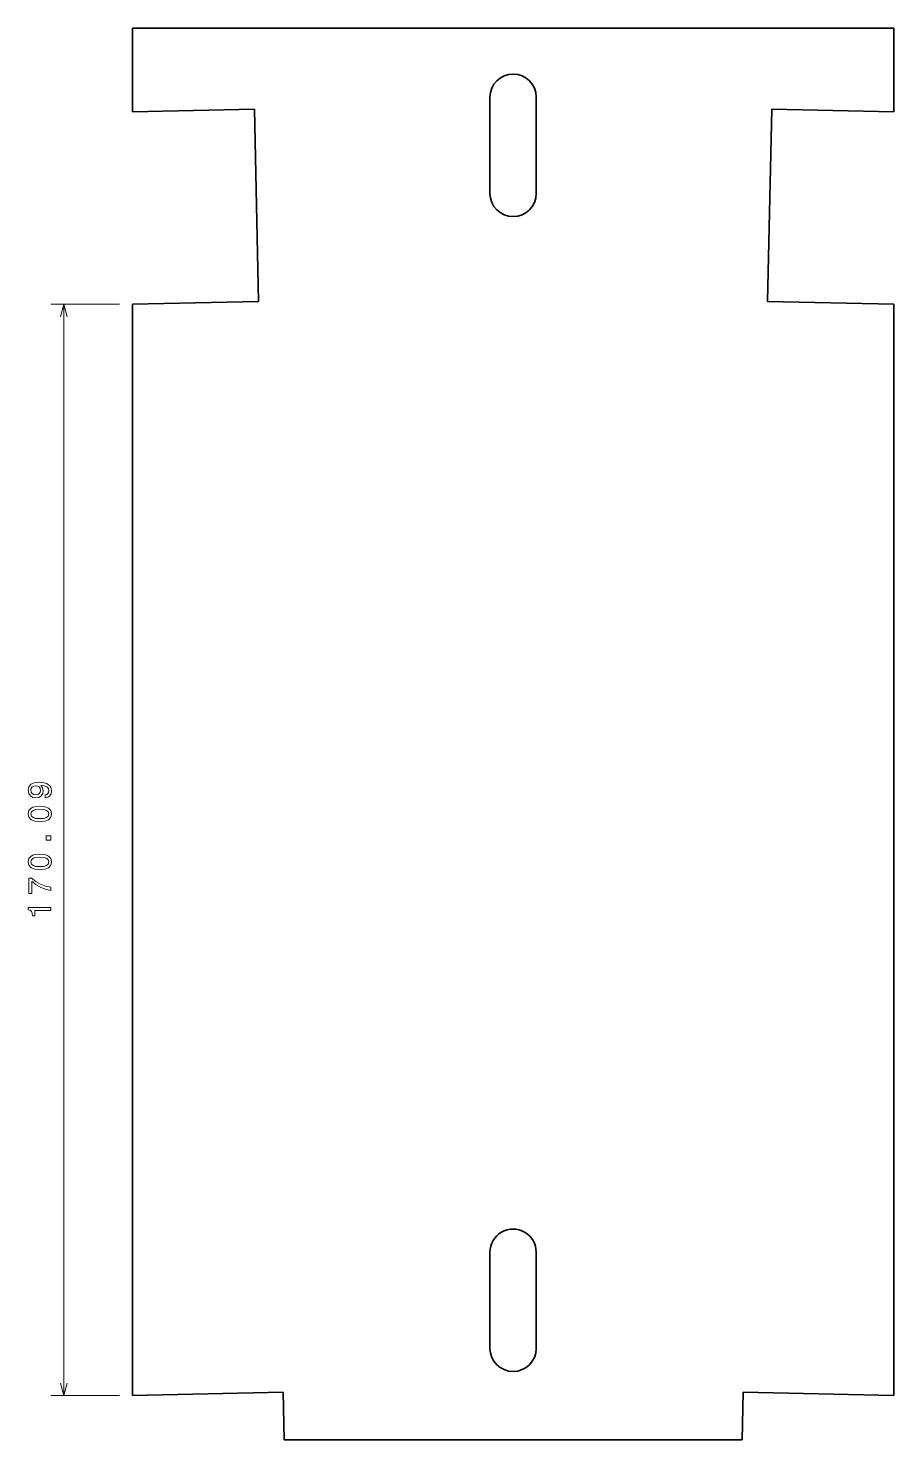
# Model space of a CAD drawing. Extents: x 203 to 338, y 113 to 333.
import ezdxf

# ---------------------------------------------------------------- set-up
doc = ezdxf.new("R2010")
doc.units = 0

msp = doc.modelspace()

# ---------------------------------------------------------------- linework, layer by layer
at = {"color": 7, "lineweight": 35}
for p, q in [((253.060822, 332.577362), (219.060822, 332.577362)), ((292.372986, 332.577362), (264.372986, 332.577362)), ((337.68515, 332.577362), (303.68515, 332.577362)), ((238.059967, 319.985718), (238.729706, 289.993195)), ((318.016266, 289.993195), (318.686005, 319.985718)), ((219.060822, 119.466766), (219.060822, 289.553802)), ((337.68515, 289.553802), (337.68515, 119.466766)), ((242.525925, 119.990952), (219.060822, 119.466766)), ((314.220032, 119.990952), (337.68515, 119.466766)), ((292.372986, 112.577362), (264.372986, 112.577362))]:
    msp.add_line(p, q, dxfattribs=at)
at = {"color": 7, "lineweight": 35, "ltscale": 0.325402}
for p, q in [((219.060822, 319.561279), (219.060822, 332.577362)), ((337.68515, 332.577362), (337.68515, 319.561279))]:
    msp.add_line(p, q, dxfattribs=at)
at = {"color": 7, "lineweight": 35, "ltscale": 0.282804}
for p, q in [((264.372986, 332.577362), (253.060822, 332.577362)), ((292.372986, 332.577362), (303.68515, 332.577362)), ((264.372986, 112.577362), (253.060822, 112.577362)), ((292.372986, 112.577362), (303.68515, 112.577362))]:
    msp.add_line(p, q, dxfattribs=at)
at = {"color": 7, "lineweight": 35, "ltscale": 0.375}
for p, q in [((274.77298, 321.82135), (274.77298, 306.82135)), ((281.972992, 321.82135), (281.972992, 306.82135)), ((274.77298, 141.821365), (274.77298, 126.821365)), ((281.972992, 141.821365), (281.972992, 126.821365))]:
    msp.add_line(p, q, dxfattribs=at)
at = {"color": 7, "lineweight": 35, "ltscale": 0.475097}
for p, q in [((219.060822, 319.561279), (238.059967, 319.985718)), ((337.68515, 319.561279), (318.686005, 319.985718))]:
    msp.add_line(p, q, dxfattribs=at)
at = {"color": 7, "lineweight": 13, "ltscale": 0.267707}
for p, q in [((217.060822, 289.553802), (206.352539, 289.553802)), ((217.060822, 119.466766), (206.352539, 119.466766))]:
    msp.add_line(p, q, dxfattribs=at)
at = {"color": 7, "lineweight": 13}
msp.add_line((208.352539, 119.466766), (208.352539, 289.553802), dxfattribs=at)
at = {"color": 7, "lineweight": 35, "ltscale": 0.491845}
for p, q in [((219.060822, 289.553802), (238.729706, 289.993195)), ((337.68515, 289.553802), (318.016266, 289.993195))]:
    msp.add_line(p, q, dxfattribs=at)
at = {"color": 7, "lineweight": 35, "ltscale": 0.185386}
for p, q in [((242.525925, 119.990952), (242.691483, 112.577362)), ((314.220032, 119.990952), (314.054504, 112.577362))]:
    msp.add_line(p, q, dxfattribs=at)
at = {"color": 7, "lineweight": 35, "ltscale": 0.259233}
msp.add_line((253.060822, 112.577362), (242.691483, 112.577362), dxfattribs=at)
at = {"color": 7, "lineweight": 35, "ltscale": 0.259234}
msp.add_line((303.68515, 112.577362), (314.054504, 112.577362), dxfattribs=at)
at = {"color": 7, "lineweight": 13}
for points in [[(208.870178, 287.621948), (208.352539, 289.553802), (207.8349, 287.621948)], [(207.8349, 121.398621), (208.352539, 119.466766), (208.870178, 121.398621)]]:
    msp.add_lwpolyline(points, dxfattribs=at)
for points in [[(205.485107, 212.639969), (205.883514, 212.715607), (206.191147, 212.932465), (206.382797, 213.275421), (206.4534, 213.729309), (206.418091, 214.026855), (206.327316, 214.294144), (206.170975, 214.521088), (205.949081, 214.712738), (205.671692, 214.864029), (205.328766, 214.974976), (204.935394, 215.040543), (204.481506, 215.065765), (203.770401, 214.980026), (203.250946, 214.73291), (202.938263, 214.339539), (202.827316, 213.799911), (202.918091, 213.305664), (203.160172, 212.932465), (203.533371, 212.690399), (204.002396, 212.609711), (204.486542, 212.690399), (204.854706, 212.927429), (205.086685, 213.280457), (205.162338, 213.729309), (205.066513, 214.203369), (204.774002, 214.561432), (205.333801, 214.480743), (205.732224, 214.319366), (205.969254, 214.072235), (206.044891, 213.734344), (206.009598, 213.472107), (205.898651, 213.280457), (205.722137, 213.154373), (205.485107, 213.103943)], [(203.997345, 213.098907), (203.684662, 213.149323), (203.437546, 213.290543), (203.281204, 213.512451), (203.225739, 213.799911), (203.281204, 214.097458), (203.437546, 214.324402), (203.679626, 214.465607), (203.99231, 214.521088), (204.310028, 214.465607), (204.547058, 214.324402), (204.693314, 214.092407), (204.743744, 213.784775), (204.693314, 213.507401), (204.547058, 213.290543), (204.315063, 213.149323)], [(204.642883, 208.898895), (205.434662, 208.974548), (205.999512, 209.211578), (206.342453, 209.589813), (206.4534, 210.114319), (206.342453, 210.633759), (205.999512, 211.012009), (205.434662, 211.244003), (204.642883, 211.324692), (203.85614, 211.244003), (203.543457, 211.148178), (203.286255, 211.012009), (202.943314, 210.633759), (202.827316, 210.114319), (202.943314, 209.589813), (203.29129, 209.211578), (203.85614, 208.974548)], [(204.642883, 209.383057), (204.032654, 209.423401), (203.593887, 209.549469), (203.336685, 209.776428), (203.245911, 210.114319), (203.336685, 210.447174), (203.593887, 210.674118), (204.032654, 210.800201), (204.642883, 210.840546), (205.258148, 210.800201), (205.696915, 210.674118), (205.954117, 210.447174), (206.039856, 210.114319), (205.954117, 209.776428), (205.696915, 209.549469), (205.258148, 209.423401)], [(206.352539, 206.030304), (206.352539, 206.726288), (205.601089, 206.726288), (205.601089, 206.030304)], [(204.642883, 201.426849), (205.434662, 201.502502), (205.999512, 201.739532), (206.342453, 202.117767), (206.4534, 202.642273), (206.342453, 203.161713), (205.999512, 203.539963), (205.434662, 203.771957), (204.642883, 203.852646), (203.85614, 203.771957), (203.543457, 203.676132), (203.286255, 203.539963), (202.943314, 203.161713), (202.827316, 202.642273), (202.943314, 202.117767), (203.29129, 201.739532), (203.85614, 201.502502)], [(204.642883, 201.911011), (204.032654, 201.951355), (203.593887, 202.077423), (203.336685, 202.304382), (203.245911, 202.642273), (203.336685, 202.975128), (203.593887, 203.202072), (204.032654, 203.328156), (204.642883, 203.3685), (205.258148, 203.328156), (205.696915, 203.202072), (205.954117, 202.975128), (206.039856, 202.642273), (205.954117, 202.304382), (205.696915, 202.077423), (205.258148, 201.951355)], [(206.352539, 198.205231), (206.352539, 198.7146), (205.520401, 198.881042), (204.743744, 199.173538), (204.022568, 199.587082), (203.346771, 200.126709), (202.928192, 200.126709), (202.928192, 197.726135), (203.387115, 197.726135), (203.387115, 199.642563), (204.067947, 199.087799), (204.779053, 198.66922), (205.535538, 198.376709)], [(206.352539, 195.079437), (206.352539, 195.538391), (202.827316, 195.538391), (202.827316, 195.195435), (203.134949, 195.10466), (203.341736, 194.923111), (203.462769, 194.645721), (203.503113, 194.262451), (203.861176, 194.262451), (203.861176, 195.079437)]]:
    msp.add_lwpolyline(points, close=True, dxfattribs=at)
at = {"color": 7, "lineweight": 35}
for centre, start, end in [((278.372986, 321.82135), 0, 179.999995), ((278.372986, 306.82135), 180.000005, 0), ((278.372986, 141.821365), 0, 180.000005), ((278.372986, 126.821365), 180.000005, 360)]:
    msp.add_arc(centre, 3.6, start, end, dxfattribs=at)

doc.saveas('drawing.dxf')
